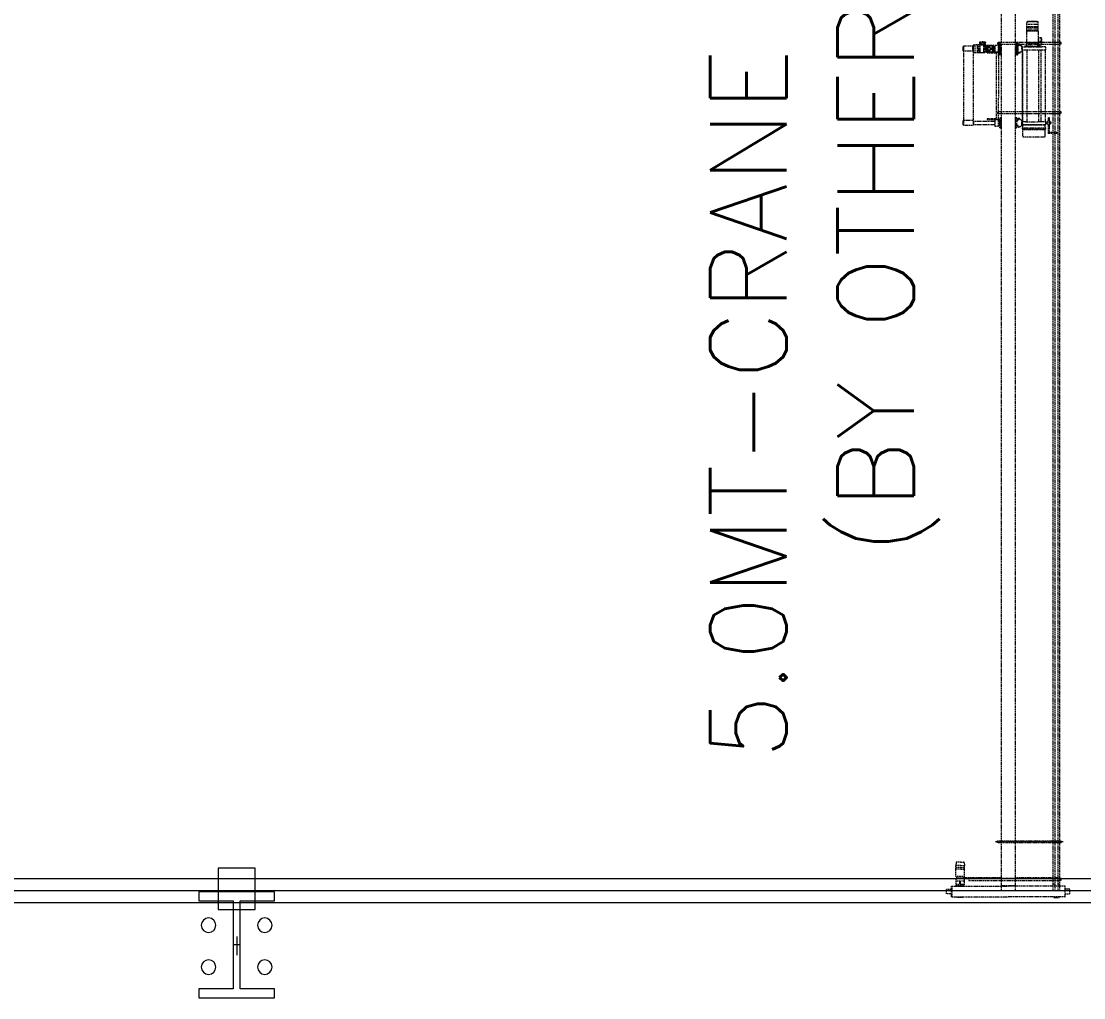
# Model space of a CAD drawing. Header units: millimetres. Extents: x 68421 to 1479662, y -51504 to 144751.
# Drawn here: x 723215 to 734344, y 61224 to 71450 of the extents above; entities that cross this region are included whole.
import ezdxf

# ---------------------------------------------------------------- set-up
doc = ezdxf.new("R2010")
doc.units = ezdxf.units.MM
doc.header["$LTSCALE"] = 0.35
doc.header["$MEASUREMENT"] = 0
doc.linetypes.add('CONTIN', pattern=[0, 0, 0])
doc.linetypes.add('HIDDEN', pattern=[9.525, 6.35, -3.175])
doc.layers.get('0').update_dxf_attribs({"linetype": 'CONTIN'})
doc.styles.add('S', font='simplex.shx')

# ---------------------------------------------------------------- blocks, each defined once
blk = doc.blocks.new('COL-1')
at = {"lineweight": 0}
for p, q in [((-525, -375), (-525, 375)), ((-525, 375), (-436, 375)), ((-436, 375), (-436, 36)), ((436, 36), (436, 375)), ((436, 375), (525, 375)), ((525, 375), (525, -375)), ((-436, 36), (436, 36)), ((436, -36), (-436, -36)), ((-436, -36), (-436, -375)), ((436, -375), (436, -36)), ((-436, -375), (-525, -375)), ((525, -375), (436, -375))]:
    blk.add_line(p, q, dxfattribs=at)
at = {"color": 0, "lineweight": 0, "ltscale": 0.1}
for p, q in [((-82, 0), (102, 0)), ((0, -36), (0, 36))]:
    blk.add_line(p, q, dxfattribs=at)
at = {"color": 1, "lineweight": 0}
for centre in [(-194, 279), (221, 279), (-194, -279), (221, -279)]:
    blk.add_circle(centre, 72.1, dxfattribs=at)

msp = doc.modelspace()

# ---------------------------------------------------------------- linework, layer by layer
at = {"color": 3, "linetype": 'HIDDEN', "lineweight": 0, "ltscale": 5}
for p, q in [((733477.61379, 80634.88311), (733477.61379, 62351.36717)), ((733628.73524, 62351.36717), (733628.73524, 80634.88311)), ((734024.16972, 62351.36717), (734024.16972, 80637.71456)), ((734039.28187, 80637.71456), (734039.28187, 62351.36717)), ((734074.54354, 62351.36717), (734074.54354, 80637.71456)), ((734089.65569, 80637.71456), (734089.65569, 62351.36717)), ((733755.60979, 71443.78178), (733749.22793, 71443.78178)), ((733856.49243, 71443.78178), (733755.60979, 71443.78178)), ((733756.20984, 71446.11454), (733756.11257, 71444.25917)), ((733762.76489, 71447.30795), (733757.46743, 71447.30795)), ((733762.76489, 71447.30795), (733762.96795, 71450.2119)), ((733849.33738, 71447.30795), (733762.76489, 71447.30795)), ((733849.33738, 71447.30795), (733849.13428, 71450.2119)), ((733854.6348, 71447.30795), (733849.33738, 71447.30795)), ((733855.89238, 71446.11449), (733855.98965, 71444.25912)), ((733862.87429, 71443.78178), (733856.49243, 71443.78178)), ((733744.53964, 71416.83179), (733744.09131, 71391.14114)), ((733744.09131, 71391.14114), (733744.59505, 71391.14114)), ((733744.09131, 71388.87432), (733744.42479, 71350.63354)), ((733806.05111, 71388.87432), (733744.09131, 71388.87432)), ((733744.09131, 71347.51741), (733744.09131, 71226.01581)), ((733867.82201, 71367.21358), (733744.28022, 71367.21358)), ((733867.56258, 71416.83179), (733744.53964, 71416.83179)), ((733744.59505, 71391.14114), (733744.59505, 71388.87432)), ((733867.50717, 71391.14114), (733744.59505, 71391.14114)), ((733744.59505, 71388.87432), (733745.60253, 71388.87432)), ((733751.39552, 71348.32339), (733744.8973, 71348.32339)), ((733745.23077, 71349.83461), (733751.39552, 71349.83461)), ((733745.60253, 71388.87432), (733806.05111, 71388.87432)), ((733751.39552, 71349.83461), (733753.41047, 71349.83461)), ((733751.39552, 71349.079), (733751.39552, 71348.32339)), ((733753.41047, 71349.079), (733751.39552, 71349.079)), ((733763.5608, 71348.32339), (733751.39552, 71348.32339)), ((733753.41047, 71349.83461), (733753.41047, 71349.079)), ((733753.41047, 71349.83461), (733858.69175, 71349.83461)), ((733771.77173, 71348.32339), (733763.5608, 71348.32339)), ((733860.70671, 71348.32339), (733771.77173, 71348.32339)), ((733806.05111, 71388.87432), (733866.49969, 71388.87432)), ((733868.01091, 71388.87432), (733806.05111, 71388.87432)), ((733858.69175, 71349.079), (733858.69175, 71349.83461)), ((733858.69175, 71349.83461), (733860.70671, 71349.83461)), ((733860.70671, 71349.079), (733858.69175, 71349.079)), ((733860.70671, 71349.83461), (733866.87095, 71349.83461)), ((733860.70671, 71348.32339), (733860.70671, 71349.079)), ((733867.20493, 71348.32339), (733860.70671, 71348.32339)), ((733866.49969, 71388.87432), (733867.50717, 71388.87432)), ((733867.50717, 71391.14114), (733868.01091, 71391.14114)), ((733867.50717, 71388.87432), (733867.50717, 71391.14114)), ((733868.01091, 71391.14114), (733867.56258, 71416.83179)), ((733867.67693, 71350.63354), (733868.01091, 71388.87432)), ((733868.01091, 71347.51741), (733868.01091, 71269.28692)), ((733253.32939, 71229.01905), (733253.32939, 71224.4038)), ((733253.32939, 71224.4038), (733253.64675, 71206.21648)), ((733253.32939, 71224.4038), (733255.21841, 71224.4038)), ((733255.21841, 71224.4038), (733283.55369, 71224.4038)), ((733294.13219, 71221.88511), (733272.97518, 71221.88511)), ((733313.77798, 71224.4038), (733283.55369, 71224.4038)), ((733313.46052, 71206.21648), (733313.77798, 71224.4038)), ((733313.77798, 71229.01905), (733313.77798, 71224.4038)), ((734107.28652, 71229.44118), (733439.83342, 71229.44118)), ((733439.83342, 71229.44118), (733439.83342, 71209.29165)), ((733453.30842, 71226.41875), (733453.30842, 71217.60333)), ((733457.08646, 71227.42623), (733454.3159, 71227.42623)), ((733457.08646, 71227.42623), (733457.08646, 71226.92249)), ((733457.08646, 71226.92249), (733457.08646, 71166.22204)), ((733463.63505, 71226.92249), (733457.08646, 71226.92249)), ((733466.40561, 71227.42623), (733463.63505, 71227.42623)), ((733463.63505, 71227.42623), (733463.63505, 71226.92249)), ((733463.63505, 71226.92249), (733463.63505, 71166.22204)), ((733467.41309, 71217.60333), (733467.41309, 71226.41875)), ((733640.44716, 71226.41875), (733640.44716, 71217.60333)), ((733644.22519, 71227.42623), (733641.45463, 71227.42623)), ((733644.22519, 71227.42623), (733644.22519, 71226.92249)), ((733644.22519, 71226.92249), (733644.22519, 71166.22204)), ((733650.7753, 71226.92249), (733644.22519, 71226.92249)), ((733653.54586, 71227.42623), (733650.7753, 71227.42623)), ((733650.7753, 71227.42623), (733650.7753, 71226.92249)), ((733650.7753, 71226.92249), (733650.7753, 71166.22204)), ((733654.55334, 71217.60333), (733654.55334, 71226.41875)), ((733745.18342, 71222.23123), (733744.09131, 71190.95563)), ((733744.8973, 71225.20983), (733751.39552, 71225.20983)), ((733751.39552, 71223.44675), (733746.44226, 71223.44675)), ((733751.39552, 71225.20983), (733860.70671, 71225.20983)), ((733751.39552, 71225.20983), (733751.39552, 71224.45422)), ((733751.43078, 71224.45422), (733751.39552, 71223.44675)), ((733751.39552, 71224.45422), (733753.41047, 71224.45422)), ((733860.70671, 71223.44675), (733751.39552, 71223.44675)), ((733860.67144, 71224.45422), (733751.43078, 71224.45422)), ((733858.69175, 71224.45422), (733860.70671, 71224.45422)), ((733860.70671, 71223.44675), (733860.67144, 71224.45422)), ((733860.70671, 71225.20983), (733860.70671, 71224.45422)), ((733860.70671, 71225.20983), (733867.20493, 71225.20983)), ((733860.70671, 71223.44675), (733860.95857, 71223.44675)), ((733860.95857, 71223.44675), (733860.95857, 71219.28214)), ((733869.01839, 71221.93553), (733861.46231, 71221.80355)), ((733861.46231, 71221.80355), (733861.46231, 71219.29091)), ((733866.34857, 71239.3145), (733906.94987, 71239.3145)), ((733868.01091, 71269.28692), (733868.01091, 71254.17478)), ((733868.01091, 71254.17478), (733868.01091, 71226.01581)), ((733869.01839, 71273.68506), (733869.01839, 71221.93553)), ((733869.01839, 71221.93553), (733869.01839, 71204.94394)), ((733894.2053, 71277.09486), (733871.98792, 71276.70698)), ((733899.45274, 71277.00318), (733894.2053, 71277.09486)), ((733894.2053, 71277.09486), (733894.2053, 71201.53413)), ((734107.28652, 71209.29165), (734107.28652, 71229.44118)), ((733077.89753, 71181.33418), (733077.39379, 71180.83044)), ((733077.39379, 71180.83044), (733077.39379, 71144.05756)), ((733077.39379, 71144.05756), (733077.89753, 71143.55382)), ((733077.89753, 71181.33418), (733077.89753, 71143.55382)), ((733080.91996, 71181.33418), (733077.89753, 71181.33418)), ((733077.89753, 71143.55382), (733080.91996, 71143.55382)), ((733080.91996, 71183.09727), (733082.25487, 71183.09727)), ((733080.91996, 71181.33418), (733080.91996, 71183.09727)), ((733080.91996, 71143.55382), (733080.91996, 71181.33418)), ((733080.91996, 71143.55382), (733080.91996, 71181.33418)), ((733080.91996, 71141.79073), (733080.91996, 71143.55382)), ((733082.25487, 71141.79073), (733080.91996, 71141.79073)), ((733082.25487, 71183.09727), (733082.25487, 71181.33418)), ((733082.25487, 71143.55382), (733082.25487, 71181.33418)), ((733082.25487, 71181.33418), (733084.698, 71181.33418)), ((733082.25487, 71181.33418), (733082.25487, 71162.444)), ((733082.25487, 71162.444), (733082.25487, 71143.55382)), ((733082.25487, 71143.55382), (733084.698, 71143.55382)), ((733082.25487, 71143.55382), (733082.25487, 71141.79073)), ((733084.698, 71187.63091), (733084.698, 70405.57737)), ((733109.88491, 71187.63091), (733084.698, 71187.63091)), ((733084.698, 71187.63091), (733084.698, 71181.33418)), ((733084.698, 71181.33418), (733084.698, 71143.55382)), ((733084.698, 71139.77578), (733181.45756, 71139.77578)), ((733160.25873, 71187.63091), (733109.88491, 71187.63091)), ((733181.90167, 71187.63091), (733160.25873, 71187.63091)), ((733180.79109, 71168.74919), (733180.79109, 71162.444)), ((733180.79109, 71162.444), (733180.79109, 71156.13881)), ((733182.19295, 71189.28287), (733181.29483, 71184.18932)), ((733181.29483, 71169.49634), (733181.29483, 71184.18932)), ((733181.29483, 71155.39167), (733181.29483, 71169.49634)), ((733181.29483, 71155.39167), (733181.29483, 71140.69868)), ((733182.19295, 71135.60513), (733181.29483, 71140.69868)), ((733185.32474, 71190.11439), (733182.93047, 71189.94695)), ((733182.93047, 71134.94105), (733185.32474, 71134.77361)), ((733185.32474, 71193.37987), (733185.32474, 71190.11439)), ((733185.32474, 71190.11439), (733185.32474, 71162.444)), ((733185.32474, 71162.444), (733185.32474, 71134.77361)), ((733185.32474, 71134.77361), (733185.32474, 71131.51448)), ((733185.44564, 71127.31139), (733185.44564, 70405.57737)), ((733186.83595, 71194.98549), (733186.83595, 71197.57662)), ((733186.83595, 71194.98549), (733186.83595, 71129.90906)), ((733186.83595, 71129.90881), (733186.83595, 71127.31139)), ((733226.88314, 71202.23932), (733203.20744, 71201.82605)), ((733203.20744, 71201.82605), (733203.20744, 71123.06195)), ((733203.20744, 71123.06195), (733226.88314, 71122.64868)), ((733226.88314, 71201.8867), (733226.88314, 71202.23932)), ((733228.64622, 71201.8867), (733226.88314, 71201.8867)), ((733226.88314, 71201.8867), (733226.88314, 71123.0013)), ((733226.88314, 71123.0013), (733228.64622, 71123.0013)), ((733226.88314, 71122.64868), (733226.88314, 71123.0013)), ((733244.51398, 71202.23932), (733228.64622, 71202.10084)), ((733228.64622, 71201.8867), (733228.64622, 71202.10084)), ((733228.64622, 71201.23184), (733228.64622, 71201.8867)), ((733228.64622, 71201.23184), (733228.64622, 71123.65616)), ((733228.64622, 71123.0013), (733228.64622, 71123.65616)), ((733228.64622, 71122.78716), (733228.64622, 71123.0013)), ((733228.64622, 71122.78716), (733244.51398, 71122.64868)), ((733244.51398, 71162.444), (733244.51398, 71202.23932)), ((733256.35182, 71202.03268), (733244.51398, 71202.23932)), ((733244.51398, 71122.64868), (733244.51398, 71162.444)), ((733244.51398, 71122.64868), (733256.35182, 71122.85532)), ((733256.35182, 71196.19446), (733256.35182, 71202.03268)), ((733256.35182, 71128.69354), (733256.35182, 71196.19446)), ((733256.85556, 71196.19446), (733256.35182, 71196.19446)), ((733256.35182, 71122.85532), (733256.35182, 71128.69354)), ((733256.35182, 71128.69354), (733256.85556, 71128.69354)), ((733256.66867, 71203.24679), (733298.16209, 71203.24679)), ((733257.3593, 71196.19446), (733256.85556, 71196.19446)), ((733256.85556, 71128.69354), (733257.3593, 71128.69354)), ((733296.65088, 71202.23932), (733257.3593, 71202.23932)), ((733257.3593, 71202.23932), (733257.3593, 71196.19446)), ((733257.3593, 71128.69354), (733257.3593, 71196.19446)), ((733257.3593, 71128.69354), (733257.3593, 71122.64868)), ((733257.3593, 71122.64868), (733296.65088, 71122.64868)), ((733272.97518, 71206.77296), (733294.13219, 71206.77296)), ((733296.65088, 71196.19446), (733296.65088, 71202.23932)), ((733297.15462, 71196.19446), (733296.65088, 71196.19446)), ((733296.65088, 71128.69354), (733296.65088, 71196.19446)), ((733296.65088, 71122.64868), (733296.65088, 71128.69354)), ((733296.65088, 71128.69354), (733297.15462, 71128.69354)), ((733297.65836, 71196.19446), (733297.15462, 71196.19446)), ((733297.15462, 71128.69354), (733297.65836, 71128.69354)), ((733297.65836, 71196.19446), (733297.65836, 71197.70567)), ((733297.65836, 71197.70567), (733298.25881, 71197.70567)), ((733297.65836, 71192.16455), (733297.65836, 71196.19446)), ((733311.76302, 71192.16455), (733297.65836, 71192.16455)), ((733297.65836, 71128.69354), (733297.65836, 71192.16455)), ((733297.65836, 71122.64868), (733297.65836, 71128.69354)), ((733297.65836, 71122.64868), (733309.74807, 71122.8597)), ((733298.16209, 71203.24679), (733310.43855, 71203.24679)), ((733298.16209, 71203.24679), (733298.25881, 71197.70567)), ((733298.25881, 71197.70567), (733311.76302, 71197.70567)), ((733309.74807, 71129.62143), (733309.74807, 71192.16455)), ((733309.74807, 71129.62143), (733309.74807, 71122.8597)), ((733312.26676, 71203.24679), (733310.43855, 71203.24679)), ((733311.76302, 71197.70567), (733311.76302, 71195.00972)), ((733311.76302, 71197.70567), (733312.17004, 71197.70567)), ((733311.76302, 71195.00972), (733311.76302, 71192.16455)), ((733312.27558, 71203.75219), (733312.17004, 71197.70567)), ((733324.60835, 71193.4239), (733321.1313, 71193.4239)), ((733321.1313, 71193.4239), (733321.1313, 71131.4641)), ((733321.1313, 71131.4641), (733324.60835, 71131.4641)), ((733324.60835, 71193.38874), (733324.60835, 71193.4239)), ((733324.86062, 71193.39755), (733324.60835, 71193.38874)), ((733324.60835, 71193.38874), (733324.60835, 71131.49926)), ((733324.60835, 71131.49926), (733324.86062, 71131.49045)), ((733324.60835, 71131.4641), (733324.60835, 71131.49926)), ((733326.43722, 71196.65664), (733325.80191, 71194.15628)), ((733325.80191, 71130.73172), (733326.43722, 71128.23136)), ((733326.6233, 71197.03333), (733326.6233, 71127.85467)), ((733335.16927, 71197.68749), (733327.37851, 71197.41542)), ((733327.37851, 71127.47258), (733335.16927, 71127.20051)), ((733384.04945, 71127.18233), (733332.66312, 71127.18233)), ((733332.66312, 71127.18233), (733332.66312, 71119.12252)), ((733332.66312, 71119.12252), (733384.04945, 71119.12252)), ((733335.69059, 71196.6982), (733335.69059, 71197.18405)), ((733335.69059, 71196.6982), (733335.69059, 71128.1898)), ((733335.69059, 71127.70395), (733335.69059, 71128.1898)), ((733336.69806, 71196.19446), (733336.19433, 71196.19446)), ((733336.19433, 71128.69354), (733336.69806, 71128.69354)), ((733336.69806, 71196.89969), (733336.69806, 71196.19446)), ((733336.69806, 71128.69354), (733336.69806, 71196.19446)), ((733336.69806, 71128.69354), (733336.69806, 71127.98831)), ((733340.92947, 71197.70567), (733337.50405, 71197.70567)), ((733337.50405, 71127.18233), (733340.92947, 71127.18233)), ((733341.73545, 71193.17203), (733341.73545, 71196.89969)), ((733341.73545, 71190.1496), (733341.73545, 71193.17203)), ((733342.23919, 71193.17203), (733341.73545, 71193.17203)), ((733341.73545, 71176.04493), (733341.73545, 71190.1496)), ((733356.34385, 71190.1496), (733341.73545, 71190.1496)), ((733341.73545, 71148.84307), (733341.73545, 71176.04493)), ((733360.17226, 71176.04493), (733341.73545, 71176.04493)), ((733341.73545, 71134.7384), (733341.73545, 71148.84307)), ((733341.73545, 71148.84307), (733360.17226, 71148.84307)), ((733341.73545, 71134.7384), (733356.34385, 71134.7384)), ((733341.73545, 71131.71597), (733341.73545, 71134.7384)), ((733341.73545, 71127.98831), (733341.73545, 71131.71597)), ((733342.23919, 71131.71597), (733341.73545, 71131.71597)), ((733342.37993, 71197.20194), (733342.23919, 71193.17203)), ((733356.34385, 71193.17203), (733342.23919, 71193.17203)), ((733356.34385, 71131.71597), (733342.23919, 71131.71597)), ((733342.37993, 71127.68607), (733342.23919, 71131.71597)), ((733356.20311, 71197.20194), (733342.37993, 71197.20194)), ((733356.20311, 71127.68607), (733342.37993, 71127.68607)), ((733356.34385, 71193.17203), (733356.20311, 71197.20194)), ((733356.34385, 71131.71597), (733356.20311, 71127.68607)), ((733356.34385, 71191.66082), (733356.34385, 71193.17203)), ((733360.17226, 71191.66082), (733356.34385, 71191.66082)), ((733356.34385, 71190.1496), (733356.34385, 71191.66082)), ((733356.34385, 71134.7384), (733356.34385, 71133.22719)), ((733356.34385, 71133.22719), (733360.17226, 71133.22719)), ((733356.34385, 71133.22719), (733356.34385, 71131.71597)), ((733360.17226, 71195.18698), (733360.17226, 71191.66082)), ((733373.47095, 71195.18698), (733360.17226, 71195.18698)), ((733362.38871, 71191.66082), (733360.17226, 71191.66082)), ((733362.38871, 71176.04493), (733360.17226, 71176.04493)), ((733360.17226, 71148.84307), (733362.38871, 71148.84307)), ((733360.17226, 71133.22719), (733360.17226, 71129.70102)), ((733360.17226, 71133.22719), (733362.38871, 71133.22719)), ((733360.17226, 71129.70102), (733373.47095, 71129.70102)), ((733362.38871, 71176.04493), (733362.38871, 71191.66082)), ((733362.38871, 71166.47391), (733362.38871, 71176.04493)), ((733385.56067, 71166.47391), (733362.38871, 71166.47391)), ((733362.38871, 71148.84307), (733362.38871, 71158.4141)), ((733362.38871, 71158.4141), (733385.56067, 71158.4141)), ((733362.38871, 71133.22719), (733362.38871, 71148.84307)), ((733386.06441, 71195.18698), (733373.47095, 71195.18698)), ((733373.47095, 71129.70102), (733386.06441, 71129.70102)), ((733413.26627, 71127.18233), (733384.04945, 71127.18233)), ((733384.04945, 71119.12252), (733424.84721, 71119.12252)), ((733385.56067, 71158.4141), (733385.56067, 71166.47391)), ((733386.06441, 71162.444), (733386.06441, 71195.18698)), ((733386.06441, 71195.18698), (733386.56815, 71195.18698)), ((733386.56815, 71129.70102), (733386.06441, 71129.70102)), ((733386.56815, 71195.18698), (733386.56815, 71194.93511)), ((733386.56815, 71194.93511), (733388.5831, 71194.93511)), ((733386.56815, 71194.93511), (733386.56815, 71162.444)), ((733386.56815, 71162.444), (733386.56815, 71129.95289)), ((733388.5831, 71129.95289), (733386.56815, 71129.95289)), ((733386.56815, 71129.95289), (733386.56815, 71129.70102)), ((733388.5831, 71129.70102), (733388.5831, 71195.18698)), ((733401.68029, 71195.18698), (733388.5831, 71195.18698)), ((733388.5831, 71129.70102), (733401.68029, 71129.70102)), ((733401.68029, 71129.70102), (733401.68029, 71195.18698)), ((733401.68029, 71187.63091), (733403.44338, 71187.63091)), ((733403.44338, 71137.25709), (733401.68029, 71137.25709)), ((733403.44338, 71187.63091), (733403.44338, 71180.07484)), ((733403.44338, 71180.07484), (733404.70272, 71180.07484)), ((733403.44338, 71144.81316), (733403.44338, 71180.07484)), ((733404.70272, 71144.81316), (733403.44338, 71144.81316)), ((733403.44338, 71144.81316), (733403.44338, 71137.25709)), ((733404.70272, 71180.07484), (733405.20646, 71179.93989)), ((733405.20646, 71144.94812), (733404.70272, 71144.81316)), ((733405.20646, 71179.93989), (733405.20646, 71172.61951)), ((733405.20646, 71144.94812), (733405.20646, 71179.93989)), ((733405.20646, 71172.61951), (733405.43314, 71172.61951)), ((733405.43314, 71152.26849), (733405.20646, 71152.26849)), ((733405.20646, 71152.26849), (733405.20646, 71144.94812)), ((733405.43314, 71172.61951), (733406.41543, 71171.63722)), ((733406.41543, 71153.25078), (733405.43314, 71152.26849)), ((733406.41543, 71171.63722), (733407.22141, 71171.63722)), ((733407.22141, 71153.25078), (733406.41543, 71153.25078)), ((733407.22141, 71171.63722), (733407.22141, 71172.2669)), ((733407.22141, 71172.2669), (733407.72515, 71172.2669)), ((733407.22141, 71152.62111), (733407.22141, 71153.25078)), ((733407.72515, 71152.62111), (733407.22141, 71152.62111)), ((733407.72515, 71172.2669), (733408.22889, 71171.76316)), ((733408.22889, 71153.12484), (733407.72515, 71152.62111)), ((733408.22889, 71183.38435), (733408.22889, 71181.33418)), ((733408.22889, 71181.33418), (733408.22889, 71143.55382)), ((733408.22889, 71171.76316), (733408.22889, 71153.12484)), ((733408.22889, 71143.55382), (733408.22889, 71141.5031)), ((733451.04663, 71197.70567), (733413.26627, 71197.70567)), ((733413.26627, 71197.70567), (733413.26627, 71189.28821)), ((733413.26627, 71189.28821), (733413.26627, 71186.37156)), ((733413.26627, 71186.37156), (733413.26627, 71162.444)), ((733413.26627, 71162.444), (733413.26627, 71138.51644)), ((733413.26627, 71138.51644), (733413.26627, 71135.59778)), ((733413.26627, 71135.59778), (733413.26627, 71127.18233)), ((733413.26627, 71127.18233), (733448.52291, 71127.18233)), ((733448.52291, 71127.18233), (733413.26627, 71127.18233)), ((733448.52291, 71123.15242), (733424.84721, 71123.15242)), ((733424.84721, 71123.15242), (733424.84721, 71119.12252)), ((733424.84721, 71119.12252), (733424.84721, 71079.83094)), ((733439.83342, 71209.29165), (734107.28652, 71209.29165)), ((733448.52291, 71127.18233), (733451.04663, 71127.18233)), ((733448.52291, 71127.18233), (733448.52291, 71123.15242)), ((733451.0416, 71123.15242), (733448.52291, 71123.15242)), ((733451.0416, 71079.83094), (733451.0416, 71123.15242)), ((733451.04663, 71193.92764), (733451.04663, 71197.70567)), ((733451.04663, 71190.1496), (733451.04663, 71193.92764)), ((733452.04907, 71193.89243), (733451.04663, 71193.92764)), ((733451.04663, 71134.7384), (733451.04663, 71190.1496)), ((733451.04663, 71130.96036), (733451.04663, 71134.7384)), ((733451.04663, 71130.96036), (733452.04907, 71130.99563)), ((733451.04663, 71127.18233), (733451.04663, 71130.96036)), ((733452.04907, 71217.60333), (733452.04907, 71193.89243)), ((733452.04907, 71217.60333), (733453.30842, 71217.60333)), ((733452.04907, 71193.89243), (733452.04907, 71190.81957)), ((733452.04907, 71190.81957), (733452.04907, 71162.444)), ((733452.04907, 71162.444), (733452.04907, 71134.06792)), ((733452.04907, 71134.06792), (733452.04907, 71130.99563)), ((733452.04907, 71130.99563), (733452.04907, 71107.28467)), ((733453.30842, 71217.60333), (733453.30842, 71107.28467)), ((733456.83459, 71166.22204), (733456.83459, 71158.66596)), ((733457.84206, 71166.22204), (733456.83459, 71166.22204)), ((733456.83459, 71158.66596), (733463.88692, 71158.66596)), ((733457.08646, 71097.96551), (733457.08646, 71158.66596)), ((733458.4264, 71168.23699), (733457.84206, 71168.23699)), ((733457.84206, 71168.23699), (733457.84206, 71166.22204)), ((733462.29511, 71170.00007), (733458.4264, 71170.00007)), ((733458.4264, 71170.00007), (733458.4264, 71168.23699)), ((733462.29511, 71168.23699), (733458.4264, 71168.23699)), ((733462.29511, 71168.23699), (733462.29511, 71170.00007)), ((733462.87944, 71168.23699), (733462.29511, 71168.23699)), ((733462.87944, 71166.22204), (733462.87944, 71168.23699)), ((733463.88692, 71166.22204), (733462.87944, 71166.22204)), ((733463.63505, 71097.96551), (733463.63505, 71158.66596)), ((733463.88692, 71158.66596), (733463.88692, 71166.22204)), ((733467.41309, 71162.444), (733467.41309, 71217.60333)), ((733473.48817, 71217.60333), (733467.41309, 71217.60333)), ((733467.41309, 71107.28467), (733467.41309, 71162.444)), ((733473.48817, 71217.60333), (733475.53839, 71202.99996)), ((733473.48817, 71107.28467), (733475.53839, 71121.88754)), ((733475.53839, 71121.88754), (733475.53839, 71202.99996)), ((733477.61379, 71202.2045), (733476.60631, 71202.13353)), ((733477.61379, 71122.68207), (733476.60631, 71122.75245)), ((733628.73524, 71202.31109), (733631.25393, 71202.13353)), ((733628.73524, 71122.57636), (733631.25393, 71122.75245)), ((733634.37706, 71217.60333), (733632.32186, 71202.99996)), ((733632.32186, 71202.99996), (733632.32186, 71121.88804)), ((733634.37706, 71107.28467), (733632.32186, 71121.88754)), ((733640.44716, 71217.60333), (733634.37706, 71217.60333)), ((733640.44716, 71217.60333), (733640.44716, 71107.28467)), ((733644.9808, 71166.22204), (733643.97332, 71166.22204)), ((733643.97332, 71166.22204), (733643.97332, 71158.66596)), ((733643.97332, 71158.66596), (733651.02717, 71158.66596)), ((733644.22519, 71097.96551), (733644.22519, 71158.66596)), ((733644.9808, 71168.23699), (733644.9808, 71166.22204)), ((733645.56514, 71168.23699), (733644.9808, 71168.23699)), ((733649.43385, 71170.00007), (733645.56514, 71170.00007)), ((733645.56514, 71170.00007), (733645.56514, 71168.23699)), ((733649.43385, 71168.23699), (733645.56514, 71168.23699)), ((733649.43385, 71168.23699), (733649.43385, 71170.00007)), ((733650.01969, 71168.23699), (733649.43385, 71168.23699)), ((733650.01969, 71166.22204), (733650.01969, 71168.23699)), ((733651.02717, 71166.22204), (733650.01969, 71166.22204)), ((733650.7753, 71097.96551), (733650.7753, 71158.66596)), ((733651.02717, 71158.66596), (733651.02717, 71166.22204)), ((733654.55334, 71162.444), (733654.55334, 71217.60333)), ((733655.81268, 71217.60333), (733654.55334, 71217.60333)), ((733654.55334, 71107.28467), (733654.55334, 71162.444)), ((733655.81268, 71195.78638), (733655.81268, 71217.60333)), ((733657.08613, 71195.83177), (733655.81268, 71195.78638)), ((733655.81268, 71162.444), (733655.81268, 71195.78638)), ((733655.81268, 71129.10107), (733655.81268, 71162.444)), ((733655.81268, 71107.28467), (733655.81268, 71129.10107)), ((733657.08613, 71129.05674), (733655.81268, 71129.10107)), ((733657.08613, 71205.50354), (733657.08613, 71195.83177)), ((733657.08613, 71200.22436), (733675.21013, 71200.22436)), ((733657.08613, 71195.83177), (733657.08613, 71192.45163)), ((733657.08613, 71129.05674), (733657.08613, 71132.43481)), ((733657.08613, 71119.38245), (733657.08613, 71129.05674)), ((733657.08613, 71124.66364), (733675.21013, 71124.66364)), ((733673.14228, 71208.98437), (733660.00328, 71208.52597)), ((733673.14228, 71115.90262), (733660.00328, 71116.36153)), ((733675.21013, 71196.43122), (733675.21013, 71207.78044)), ((733675.21013, 71196.43122), (733691.93877, 71195.84693)), ((733675.21013, 71128.4593), (733691.93877, 71129.04364)), ((733675.21013, 71128.4593), (733675.21013, 71117.10756)), ((733694.85592, 71162.444), (733694.85592, 71192.8245)), ((733694.85592, 71162.444), (733694.85592, 71132.06405)), ((733697.74738, 71175.54119), (733697.74738, 71150.85802)), ((733697.74738, 71150.85802), (733701.27354, 71150.85802)), ((733701.27354, 71150.85802), (733701.77728, 71150.85802)), ((733701.77728, 71150.85802), (733701.77728, 70398.27317)), ((733701.77728, 70398.27317), (733701.77728, 71150.85802)), ((733701.77728, 71150.85802), (733752.1511, 71150.85802)), ((733703.2885, 71181.08231), (733727.13294, 71181.08231)), ((733725.38099, 71190.95563), (733735.52774, 71190.95563)), ((733727.00953, 71187.22283), (733726.96419, 71185.91825)), ((733726.96419, 71185.91825), (733727.00953, 71184.61352)), ((733727.14, 71190.95563), (733727.00953, 71187.22283)), ((733727.00953, 71184.61352), (733727.13294, 71181.08231)), ((733727.13294, 71181.08231), (733884.96923, 71181.08231)), ((733806.05109, 71190.95563), (733727.14, 71190.95563)), ((733735.52774, 71190.95563), (733876.57443, 71190.95563)), ((733752.1511, 70398.27317), (733752.1511, 71150.85802)), ((733752.1511, 71150.85802), (733875.31509, 71150.85802)), ((733806.05109, 71190.95563), (733884.96218, 71190.95563)), ((733870.47923, 71213.12011), (733859.49773, 71213.12011)), ((733860.95857, 71219.28214), (733861.46231, 71219.29091)), ((733860.95857, 71219.28214), (733860.95857, 71206.95809)), ((733860.95857, 71206.95809), (733861.46231, 71206.94932)), ((733860.95857, 71206.95809), (733860.95857, 71190.95563)), ((733861.46231, 71219.29091), (733861.46231, 71206.94932)), ((733861.46231, 71206.94932), (733861.46231, 71204.43667)), ((733869.08689, 71204.30369), (733861.46231, 71204.43667)), ((733871.98792, 71201.92201), (733894.2053, 71201.53413)), ((733873.80387, 70398.27317), (733873.80387, 71150.85802)), ((733875.31509, 71150.85802), (733895.71648, 71150.85802)), ((733876.57443, 71190.95563), (733886.72118, 71190.95563)), ((733884.96218, 71190.95563), (733885.09265, 71187.22283)), ((733885.09265, 71184.61352), (733884.96923, 71181.08231)), ((733884.96923, 71181.08231), (733906.42092, 71181.08231)), ((733885.09265, 71187.22283), (733885.13798, 71185.91825)), ((733885.13798, 71185.91825), (733885.09265, 71184.61352)), ((733894.2053, 71201.53413), (733899.45274, 71201.62582)), ((733895.71648, 71150.85802), (733895.71648, 70398.27317)), ((733895.71648, 71150.85802), (733944.07535, 71150.85802)), ((733932.36344, 71181.08231), (733906.42092, 71181.08231)), ((733941.55666, 71181.08231), (733932.36344, 71181.08231)), ((733944.07535, 70398.27317), (733944.07535, 71150.85802)), ((733944.07535, 71150.85802), (733947.09778, 71150.85802)), ((733947.09778, 71150.85802), (733947.09778, 71175.54119)), ((733424.84721, 71079.83094), (733424.84721, 70645.60862)), ((733451.0416, 71079.83094), (733451.0416, 70645.60862)), ((733452.04907, 71107.28467), (733453.30842, 71107.28467)), ((733453.30842, 71107.28467), (733453.30842, 71098.46925)), ((733454.3159, 71097.46177), (733457.08646, 71097.46177)), ((733463.63505, 71097.96551), (733457.08646, 71097.96551)), ((733457.08646, 71097.96551), (733457.08646, 71097.46177)), ((733463.63505, 71097.96551), (733463.63505, 71097.46177)), ((733463.63505, 71097.46177), (733466.40561, 71097.46177)), ((733467.41309, 71098.46925), (733467.41309, 71107.28467)), ((733473.48817, 71107.28467), (733467.41309, 71107.28467)), ((733634.37706, 71107.28467), (733640.44716, 71107.28467)), ((733640.44716, 71107.28467), (733640.44716, 71098.46925)), ((733641.45463, 71097.46177), (733644.22519, 71097.46177)), ((733650.7753, 71097.96551), (733644.22519, 71097.96551)), ((733644.22519, 71097.96551), (733644.22519, 71097.46177)), ((733650.7753, 71097.96551), (733650.7753, 71097.46177)), ((733650.7753, 71097.46177), (733653.54586, 71097.46177)), ((733654.55334, 71098.46925), (733654.55334, 71107.28467)), ((733655.81268, 71107.28467), (733654.55334, 71107.28467)), ((733424.84721, 70645.60862), (733424.84721, 70430.00867)), ((733451.0416, 70425.97877), (733451.0416, 70645.60862)), ((734107.28652, 70503.05071), (733439.83342, 70503.05071)), ((733439.83342, 70503.05071), (733439.83342, 70482.90118)), ((733439.83342, 70482.90118), (734107.28652, 70482.90118)), ((734107.28652, 70482.90118), (734107.28652, 70503.05071)), ((733077.89753, 70405.57742), (733077.39379, 70405.07368)), ((733077.39379, 70405.07368), (733077.39379, 70368.30079)), ((733077.39379, 70368.30079), (733077.89753, 70367.79706)), ((733077.89753, 70405.57742), (733077.89753, 70367.79706)), ((733080.91996, 70405.57742), (733077.89753, 70405.57742)), ((733077.89753, 70367.79706), (733080.91996, 70367.79706)), ((733082.25487, 70407.34045), (733080.91996, 70407.34045)), ((733080.91996, 70407.34045), (733080.91996, 70405.57742)), ((733080.91996, 70367.79706), (733080.91996, 70405.57742)), ((733080.91996, 70405.57742), (733080.91996, 70367.79706)), ((733080.91996, 70367.79706), (733080.91996, 70366.03392)), ((733080.91996, 70366.03392), (733082.25487, 70366.03392)), ((733082.25487, 70405.57737), (733082.25487, 70407.34045)), ((733082.25487, 70367.79706), (733082.25487, 70405.57737)), ((733082.25487, 70405.57737), (733084.698, 70405.57737)), ((733082.25487, 70386.68719), (733082.25487, 70405.57737)), ((733082.25487, 70367.79706), (733082.25487, 70386.68719)), ((733082.25487, 70367.79706), (733084.698, 70367.79706)), ((733082.25487, 70366.03392), (733082.25487, 70367.79706)), ((733185.44564, 70409.35541), (733084.698, 70409.35541)), ((733084.698, 70405.57737), (733084.698, 70367.79706)), ((733084.698, 70367.79706), (733084.698, 70361.50028)), ((733084.698, 70361.50028), (733109.88491, 70361.50028)), ((733109.88491, 70361.50028), (733160.25873, 70361.50028)), ((733160.25873, 70361.50028), (733185.44564, 70361.50028)), ((733187.86358, 70405.57742), (733185.44564, 70405.57742)), ((733185.44564, 70405.57742), (733185.44564, 70367.797)), ((733185.44564, 70405.57737), (733185.44564, 70367.797)), ((733185.44564, 70367.797), (733185.44564, 70361.50028)), ((733187.86358, 70367.797), (733185.44564, 70367.797)), ((733189.19859, 70407.3405), (733187.86358, 70407.3405)), ((733187.86358, 70407.3405), (733187.86358, 70405.57742)), ((733187.86358, 70405.57742), (733187.86358, 70367.797)), ((733187.86358, 70367.797), (733187.86358, 70366.03392)), ((733187.86358, 70366.03392), (733189.19859, 70366.03392)), ((733189.19859, 70405.57742), (733189.19859, 70407.3405)), ((733189.19859, 70405.57742), (733413.26123, 70405.57742)), ((733189.19859, 70386.68724), (733189.19859, 70405.57742)), ((733189.19859, 70367.797), (733189.19859, 70386.68724)), ((733189.19859, 70367.79706), (733413.26123, 70367.79706)), ((733189.19859, 70366.03392), (733189.19859, 70367.797)), ((733332.66312, 70430.00867), (733332.66312, 70421.94886)), ((733384.04945, 70430.00867), (733332.66312, 70430.00867)), ((733332.66312, 70421.94886), (733384.04945, 70421.94886)), ((733424.84721, 70430.00867), (733384.04945, 70430.00867)), ((733384.04945, 70421.94886), (733413.26123, 70421.94886)), ((733413.26123, 70421.94886), (733413.26123, 70413.53346)), ((733413.26123, 70421.94886), (733448.52291, 70421.94886)), ((733413.26123, 70413.53346), (733413.26123, 70410.61475)), ((733413.26123, 70410.61475), (733413.26123, 70405.57737)), ((733413.26123, 70405.57737), (733413.26123, 70386.68719)), ((733413.26123, 70386.68719), (733413.26123, 70367.797)), ((733413.26123, 70367.797), (733413.26123, 70362.75962)), ((733413.26123, 70362.75962), (733413.26123, 70359.84096)), ((733413.26123, 70359.84096), (733413.26123, 70351.42551)), ((733413.26123, 70351.42551), (733451.0416, 70351.42551)), ((733424.84721, 70430.00867), (733424.84721, 70425.97877)), ((733424.84721, 70425.97877), (733448.52291, 70425.97877)), ((733448.52291, 70425.97877), (733451.0416, 70425.97877)), ((733448.52291, 70421.94886), (733448.52291, 70425.97877)), ((733448.52291, 70421.94886), (733451.0416, 70421.94886)), ((733451.0416, 70418.17082), (733451.0416, 70421.94886)), ((733451.0416, 70414.39279), (733451.0416, 70418.17082)), ((733466.15374, 70417.64311), (733451.0416, 70418.17082)), ((733451.0416, 70358.98159), (733451.0416, 70414.39279)), ((733451.0416, 70355.20355), (733451.0416, 70358.98159)), ((733466.15374, 70355.73147), (733451.0416, 70355.20355)), ((733451.0416, 70351.42551), (733451.0416, 70355.20355)), ((733453.95824, 70414.29093), (733459.92754, 70414.08254)), ((733453.95824, 70359.08334), (733459.92754, 70359.29189)), ((733463.13131, 70412.02602), (733461.9576, 70413.19913)), ((733461.9576, 70360.17545), (733463.13131, 70361.34815)), ((733466.15374, 70410.28102), (733463.13131, 70412.02602)), ((733463.13131, 70361.34815), (733463.13131, 70412.02602)), ((733463.13131, 70361.34815), (733466.15374, 70363.0931)), ((733466.15374, 70439.5797), (733466.15374, 70417.64311)), ((733466.15374, 70439.5797), (733472.49581, 70439.5797)), ((733466.15374, 70417.64311), (733466.15374, 70386.68719)), ((733466.15374, 70355.73147), (733466.15374, 70386.68719)), ((733466.15374, 70333.79468), (733466.15374, 70355.73147)), ((733466.15374, 70333.79468), (733472.49581, 70333.79468)), ((733473.99191, 70438.27824), (733475.53839, 70427.24345)), ((733473.99191, 70335.09634), (733475.53839, 70346.13072)), ((733476.60631, 70426.37863), (733477.61379, 70426.44906)), ((733476.60631, 70426.37863), (733476.60631, 70346.99564)), ((733476.60631, 70346.99564), (733477.61379, 70346.92526)), ((733631.25393, 70426.37863), (733628.73524, 70426.55483)), ((733631.25393, 70346.99564), (733628.73524, 70346.81955)), ((733631.25393, 70346.99564), (733631.25393, 70426.37883)), ((733633.87332, 70438.27879), (733632.32186, 70427.24345)), ((733633.87332, 70335.09533), (733632.32186, 70346.13072)), ((733641.7065, 70439.5797), (733635.36948, 70439.5797)), ((733641.7065, 70333.79468), (733635.36948, 70333.79468)), ((733641.7065, 70439.5797), (733641.7065, 70419.53711)), ((733657.08613, 70420.0742), (733641.7065, 70419.53711)), ((733641.7065, 70419.53711), (733641.7065, 70386.68719)), ((733644.95058, 70411.33419), (733641.7065, 70409.46104)), ((733641.7065, 70353.83741), (733641.7065, 70386.68719)), ((733644.95058, 70362.04028), (733641.7065, 70363.91318)), ((733641.7065, 70333.79468), (733641.7065, 70353.83741)), ((733657.08613, 70353.29992), (733641.7065, 70353.83741)), ((733646.62299, 70413.00579), (733644.95058, 70411.33419)), ((733646.62299, 70360.36838), (733644.95058, 70362.04028)), ((733647.64054, 70413.44762), (733654.16898, 70413.67567)), ((733654.16898, 70359.69841), (733647.64054, 70359.9266)), ((733657.08613, 70429.74894), (733657.08613, 70420.0742)), ((733657.08613, 70420.0742), (733657.08613, 70416.69623)), ((733657.08613, 70353.29992), (733657.08613, 70356.67799)), ((733657.08613, 70343.62563), (733657.08613, 70353.29992)), ((733673.14228, 70433.22836), (733660.00328, 70432.76951)), ((733673.14228, 70340.14581), (733660.00328, 70340.60471)), ((733675.21013, 70420.67193), (733675.21013, 70432.02362)), ((733675.21013, 70420.67193), (733691.93877, 70420.08775)), ((733675.21013, 70352.70249), (733691.93877, 70353.28683)), ((733675.21013, 70352.70249), (733675.21013, 70341.35075)), ((733694.85592, 70386.68719), (733694.85592, 70417.06713)), ((733694.85592, 70356.30724), (733694.85592, 70386.68719)), ((733701.27354, 70398.27317), (733697.74738, 70398.27317)), ((733697.74738, 70398.27317), (733697.74738, 70373.58999)), ((733701.77728, 70398.27317), (733701.27354, 70398.27317)), ((733738.2983, 70398.27317), (733701.77728, 70398.27317)), ((733942.4382, 70332.28346), (733702.40695, 70332.28346)), ((733703.2885, 70368.04887), (733711.97798, 70368.04887)), ((733703.91817, 70363.3893), (733703.91817, 70336.1824)), ((733703.91817, 70336.1824), (733703.91817, 70334.66614)), ((733703.91817, 70334.66614), (733703.91817, 70333.79468)), ((733710.08896, 70366.03392), (733706.56279, 70366.03392)), ((733710.08896, 70366.03392), (733710.08896, 70366.15986)), ((733710.08896, 70366.03392), (733934.75619, 70366.03392)), ((733711.97798, 70368.04887), (733932.86718, 70368.04887)), ((733738.2983, 70398.27317), (733873.80387, 70398.27317)), ((733895.71648, 70398.27317), (733873.80387, 70398.27317)), ((733943.57161, 70398.27317), (733895.71648, 70398.27317)), ((733932.86718, 70368.04887), (733941.55666, 70368.04887)), ((733934.75619, 70366.03392), (733934.75619, 70366.15986)), ((733938.28236, 70366.03392), (733934.75619, 70366.03392)), ((733940.92699, 70336.1824), (733940.92699, 70363.3893)), ((733940.92699, 70336.1824), (733940.92699, 70334.66614)), ((733940.92699, 70334.66614), (733940.92699, 70333.79468)), ((733944.07535, 70398.27317), (733943.57161, 70398.27317)), ((733947.09778, 70398.27317), (733944.07535, 70398.27317)), ((733947.09778, 70373.58999), (733947.09778, 70398.27317)), ((733947.09778, 70376.61242), (733947.09778, 70396.76195)), ((733947.09778, 70396.76195), (733949.61647, 70396.76195)), ((733949.61647, 70376.61242), (733947.09778, 70376.61242)), ((733949.61647, 70396.76195), (733949.61647, 70376.61242)), ((733949.61647, 70394.24326), (733949.61647, 70379.13111)), ((733966.94465, 70394.24326), (733949.61647, 70394.24326)), ((733949.61647, 70379.13111), (733966.94465, 70379.13111)), ((733966.94465, 70409.35541), (733966.94465, 70364.01897)), ((733987.09418, 70409.35541), (733966.94465, 70409.35541)), ((733966.94465, 70364.01897), (733987.09418, 70364.01897)), ((733984.57549, 70440.29455), (733969.46334, 70440.29455)), ((733969.46334, 70440.29455), (733969.46334, 70409.35541)), ((733969.46334, 70364.01897), (733969.46334, 70274.06095)), ((733984.57549, 70409.35541), (733984.57549, 70440.29455)), ((733984.57549, 70289.17309), (733984.57549, 70364.01897)), ((733987.09418, 70364.01897), (733987.09418, 70409.35541)), ((734002.72504, 70394.24326), (733987.09418, 70394.24326)), ((733987.09418, 70379.13111), (734002.72504, 70379.13111)), ((734002.72504, 70379.13111), (734002.72504, 70394.24326)), ((733700.26607, 70330.14258), (733700.26607, 70324.22365)), ((733700.26607, 70324.22365), (733944.57909, 70324.22365)), ((733702.40695, 70324.22365), (733702.40695, 70319.69001)), ((733703.33333, 70317.80099), (733941.55263, 70317.80099)), ((733703.91817, 70316.60713), (733703.91817, 70279.76876)), ((733705.93665, 70248.30527), (733703.91817, 70279.76876)), ((733938.90851, 70248.30527), (733940.92699, 70279.76876)), ((733940.92699, 70279.76876), (733940.92699, 70316.60713)), ((733942.4382, 70324.22365), (733942.4382, 70319.56407)), ((733944.57909, 70324.22365), (733944.57909, 70330.14258)), ((733969.46334, 70274.06095), (733984.57549, 70289.17309)), ((733969.46334, 70274.06095), (733984.57549, 70289.17309)), ((734060.13622, 70274.06095), (733969.46334, 70274.06095)), ((733984.57549, 70289.17309), (734060.13622, 70289.17309)), ((734060.13622, 70289.17309), (734060.13622, 70274.06095)), ((734128.5831, 62857.37764), (733421.00696, 62857.37764)), ((733006.65209, 62638.20965), (733004.60363, 62607.48273)), ((733004.60363, 62494.64538), (733004.60363, 62607.48273)), ((733034.78927, 62607.48273), (733004.60363, 62607.48273)), ((733034.78927, 62589.85189), (733004.60363, 62589.85189)), ((733034.78927, 62572.22106), (733004.60363, 62572.22106)), ((733034.78927, 62645.2631), (733014.19142, 62645.2631)), ((733055.91931, 62645.2631), (733034.78927, 62645.2631)), ((733055.91931, 62607.48273), (733034.78927, 62607.48273)), ((733055.91931, 62589.85189), (733034.78927, 62589.85189)), ((733055.91931, 62572.22106), (733034.78927, 62572.22106)), ((733055.91931, 62645.2631), (733084.68123, 62645.2631)), ((733055.91931, 62607.48273), (733094.26902, 62607.48273)), ((733055.91931, 62589.85189), (733094.26902, 62589.85189)), ((733055.91931, 62572.22106), (733094.26902, 62572.22106)), ((733092.22056, 62638.20965), (733094.26902, 62607.48273)), ((733094.26902, 62494.64538), (733094.26902, 62607.48273)), ((733024.24941, 62494.64538), (733004.60363, 62494.64538)), ((733007.87792, 62400.44633), (733007.87792, 62466.93978)), ((733041.88025, 62445.78277), (733007.87792, 62445.78277)), ((733009.13727, 62471.97716), (733009.13727, 62477.01454)), ((733009.13727, 62477.01454), (733009.64101, 62477.01454)), ((733009.64101, 62471.97716), (733009.13727, 62471.97716)), ((733089.73538, 62477.01454), (733009.64101, 62477.01454)), ((733089.23164, 62471.97716), (733009.64101, 62471.97716)), ((733014.61585, 62477.01454), (733011.67738, 62494.64538)), ((733085.95734, 62471.97716), (733012.91531, 62471.97716)), ((733074.62323, 62494.64538), (733024.24941, 62494.64538)), ((733044.39894, 62416.06222), (733044.39894, 62443.26408)), ((733054.47371, 62416.06222), (733054.47371, 62443.26408)), ((733090.99473, 62445.78277), (733056.9924, 62445.78277)), ((733094.26902, 62494.64538), (733074.62323, 62494.64538)), ((733084.2568, 62477.01454), (733087.19527, 62494.64538)), ((733089.23164, 62471.97716), (733089.73538, 62471.97716)), ((733089.73538, 62471.97716), (733089.73538, 62477.01454)), ((733090.99473, 62466.93978), (733090.99473, 62400.44633)), ((734024.16972, 62478.52575), (733628.73524, 62478.52575)), ((732906.87842, 62362.66597), (732957.25224, 62362.66597)), ((732906.87842, 62312.29215), (732906.87842, 62362.66597)), ((732957.25224, 62392.89026), (732961.28214, 62392.89026)), ((732957.25224, 62282.06786), (732957.25224, 62392.89026)), ((732961.28214, 62392.89026), (733553.17451, 62392.89026)), ((732961.28214, 62392.89026), (732961.28214, 62282.06786)), ((733007.87792, 62412.03231), (733090.99473, 62412.03231)), ((733007.87792, 62410.5211), (733090.99473, 62410.5211)), ((733012.91531, 62395.40895), (733085.95734, 62395.40895)), ((733026.76811, 62392.89026), (733026.76811, 62395.40895)), ((733026.76811, 62392.89026), (733062.02978, 62392.89026)), ((733044.39894, 62416.06222), (733054.47371, 62416.06222)), ((733072.10454, 62392.89026), (733062.02978, 62392.89026)), ((733072.10454, 62392.89026), (733072.10454, 62395.40895)), ((733477.61379, 62400.44633), (733628.73524, 62400.44633)), ((734145.06689, 62392.89026), (733553.17451, 62392.89026)), ((734024.16972, 62418.07717), (734039.28187, 62418.07717)), ((734074.54354, 62418.07717), (734089.65569, 62418.07717)), ((734149.09679, 62392.89026), (734145.06689, 62392.89026)), ((734145.06689, 62392.89026), (734145.06689, 62282.06786)), ((734149.09679, 62282.06786), (734149.09679, 62392.89026)), ((734199.47061, 62362.66597), (734149.09679, 62362.66597)), ((734199.47061, 62312.29215), (734199.47061, 62362.66597)), ((732957.25224, 62312.29215), (732906.87842, 62312.29215)), ((732961.28214, 62282.06786), (732957.25224, 62282.06786)), ((732961.28214, 62282.06786), (733553.17451, 62282.06786)), ((733021.73072, 62274.51179), (733021.73072, 62282.06786)), ((733077.14192, 62274.51179), (733021.73072, 62274.51179)), ((733077.14192, 62282.06786), (733077.14192, 62274.51179)), ((734145.06689, 62282.06786), (733553.17451, 62282.06786)), ((734029.20711, 62282.06786), (734029.20711, 62274.51179)), ((734029.20711, 62274.51179), (734084.61831, 62274.51179)), ((734084.61831, 62274.51179), (734084.61831, 62282.06786)), ((734145.06689, 62282.06786), (734149.09679, 62282.06786)), ((734149.09679, 62312.29215), (734199.47061, 62312.29215))]:
    msp.add_line(p, q, dxfattribs=at)
at = {"color": 152, "linetype": 'ByBlock', "lineweight": 0}
for p, q in [((712087.17996, 62472.25901), (757392.78531, 62475.25501)), ((712087.17996, 62472.19724), (757392.78531, 62475.24407)), ((712087.17996, 62346.34248), (757392.78531, 62349.33849)), ((712087.17996, 62346.28071), (757392.78531, 62349.32755)), ((712087.17996, 62220.42596), (757392.78531, 62223.42196)), ((712087.17996, 62220.36419), (757392.78531, 62223.41102))]:
    msp.add_line(p, q, dxfattribs=at)
at = {"color": 3, "linetype": 'HIDDEN', "lineweight": 0, "ltscale": 5}
for points in [[(733439.83342, 62867.4524), (734107.28652, 62867.4524), (734107.28652, 62847.30287), (733439.83342, 62847.30287)], [(733140.1092, 62453.33884), (734107.28652, 62453.33884), (734107.28652, 62473.48837), (733140.1092, 62473.48837)]]:
    msp.add_lwpolyline(points, close=True, dxfattribs=at)
at = {"color": 152, "linetype": 'ByBlock', "lineweight": 0}
msp.add_lwpolyline([(725278.86615, 62148.40253), (725665.10141, 62148.40253), (725665.02632, 62580.90378), (725278.79106, 62580.90378)], close=True, dxfattribs=at)
at = {"color": 3, "linetype": 'HIDDEN', "lineweight": 0, "ltscale": 5}
for points in [[(733477.61379, 62478.52575), (733084.2568, 62478.52575)], [(734074.54354, 62478.52575), (734039.28187, 62478.52575)]]:
    msp.add_lwpolyline(points, dxfattribs=at)
for centre, radius, start, end in [((733749.22793, 71441.76683), 2.01495, 90, 171.010991252), ((733755.60979, 71444.28552), 0.50374, 270, 357.000469692), ((733757.46743, 71446.0486), 1.25935, 90, 177.00082444), ((733854.6348, 71446.0486), 1.25931, 2.99917556, 90), ((733856.49243, 71444.28552), 0.50347, 183.005255035, 270), ((733862.87429, 71441.76683), 2.01502, 8.989008748, 90), ((733744.8973, 71347.51741), 0.80598, 90, 180), ((733745.23077, 71350.64059), 0.80596, 180.501356637, 270), ((733996.0133, 71402.72873), 251.86896, 171.011066994, 176.790120612), ((733616.08842, 71402.72878), 251.86931, 3.209861537, 8.988903833), ((733866.87145, 71350.64059), 0.80598, 270, 359.49867474), ((733867.20493, 71347.51741), 0.80598, 0, 90), ((733256.35182, 71229.01905), 3.02237, 93.89919456, 180), ((733283.55369, 70829.97679), 402.99056, 92.722573949, 93.899694749), ((733283.55369, 70829.97679), 402.99056, 87.277426051, 92.722573949), ((733272.97518, 71214.32903), 7.55607, 90, 270), ((733294.13219, 71214.32903), 7.55607, 270, 90), ((733283.55369, 70829.97679), 402.9907, 86.100298084, 87.277426051), ((733310.75555, 71229.01905), 3.02243, 0, 86.099852717), ((733454.3159, 71226.41875), 1.00748, 90, 180), ((733466.40561, 71226.41875), 1.00748, 0, 90), ((733641.45463, 71226.41875), 1.00748, 90, 180), ((733653.54586, 71226.41875), 1.00748, 0, 90), ((733744.8973, 71226.01581), 0.80598, 180, 270), ((733746.44226, 71222.1874), 1.25935, 90, 178.006114291), ((733867.20493, 71226.01581), 0.80598, 270, 0), ((733872.04081, 71273.68506), 3.02244, 91.002724182, 180), ((733899.39984, 71273.98126), 3.02245, 6.132763908, 88.997275818), ((733576.85024, 71239.3145), 327.42985, 353.865572167, 6.134427833), ((733181.59708, 71156.13881), 0.80598, 180, 247.975154086), ((733181.59708, 71168.74919), 0.80596, 112.024845914, 180), ((733182.98669, 71189.14293), 0.80598, 93.999636188, 170.001355032), ((733182.98669, 71135.74507), 0.80598, 189.998644968, 266.000363812), ((733186.13072, 71131.51448), 0.80598, 180, 270), ((733186.13072, 71193.37987), 0.80596, 97.180983121, 180), ((733186.02997, 71194.98549), 0.80598, 270, 0), ((733186.02997, 71129.90881), 0.80598, 0, 82.819464512), ((733188.85091, 71197.57662), 2.01497, 101.595341533, 180), ((733188.85091, 71127.31139), 2.01495, 180, 258.404658467), ((733218.82308, 71051.5138), 151.12121, 95.931064829, 101.596142226), ((733218.82308, 71273.3742), 151.12123, 258.403857774, 264.068935171), ((733256.66867, 71206.26922), 3.02239, 180.999876519, 270), ((733292.91974, 71269.66064), 141.04671, 276.852302073, 281.537855966), ((733292.91974, 71055.22736), 141.04672, 78.462123937, 82.322556246), ((733312.52745, 71203.74781), 0.25186, 129.644174966, 179.002954651), ((733310.43855, 71206.26922), 3.02244, 309.640267295, 359.000140185), ((733324.82546, 71194.40438), 1.00744, 272.000110458, 345.744193613), ((733324.82546, 71130.48363), 1.00747, 14.255806387, 87.999889542), ((733327.41367, 71196.40855), 1.00749, 92.000010452, 165.744193613), ((733327.41367, 71128.47945), 1.00747, 194.255806387, 267.999989548), ((733335.18685, 71197.18405), 0.50374, 0, 92.000010452), ((733335.18685, 71127.70395), 0.50374, 267.999989548, 0), ((733336.18929, 71128.18477), 0.50374, 90, 180), ((733336.19433, 71196.6982), 0.50374, 180, 270), ((733337.50405, 71196.89969), 0.80598, 90, 180), ((733337.50405, 71127.98831), 0.80598, 180, 270), ((733340.92947, 71196.89969), 0.80598, 0, 90), ((733340.92947, 71127.98831), 0.80598, 270, 0), ((733411.25132, 71183.38435), 3.02403, 107.348046338, 180), ((733411.25132, 71141.5031), 3.02243, 180, 252.643127125), ((733410.24384, 71189.28821), 3.01925, 272.007877772, 0), ((733410.24384, 71135.59778), 3.02243, 0, 87.994129828), ((733454.06906, 71193.06625), 3.02243, 180, 228.041190437), ((733454.06906, 71131.81974), 3.02236, 131.93965529, 180), ((733476.53579, 71121.7475), 1.00743, 85.985824312, 172.007686082), ((733476.53579, 71203.14101), 1.00733, 188.049061701, 274.004172944), ((733631.32446, 71203.14101), 1.00994, 265.995827056, 351.950938299), ((733631.32446, 71121.7475), 1.00718, 7.992313918, 94.014175688), ((733654.0637, 71192.45163), 3.02096, 305.376637051, 0), ((733654.0637, 71132.43481), 3.02243, 0, 54.641055228), ((733660.10856, 71205.50354), 3.02426, 91.994996341, 180), ((733660.10856, 71119.38245), 3.02243, 180, 268.003673847), ((733673.19518, 71117.41333), 1.51113, 267.994129828, 315.175546261), ((733673.19518, 71207.47316), 1.51206, 44.932513862, 92.004534052), ((733673.19518, 71207.47316), 1.51141, 27.598449709, 44.932513862), ((733673.19518, 71117.41333), 1.51135, 315.175546261, 332.461176655), ((733675.60758, 71209.23624), 1.51065, 224.716292951, 254.71133575), ((733675.60758, 71115.64975), 1.51103, 105.250092919, 135.202553176), ((733691.83349, 71192.8245), 3.02243, 0, 88.005003659), ((733691.83349, 71132.06405), 3.02225, 271.996326153, 0), ((733703.2885, 71175.54119), 5.54112, 90, 180), ((733872.04081, 71204.94394), 3.02243, 180, 192.229882382), ((733872.04081, 71204.94394), 3.02241, 192.229882382, 268.997275818), ((733899.39984, 71204.64774), 3.02244, 271.002724182, 353.867236092), ((733941.55666, 71175.54119), 5.54112, 0, 90), ((733454.3159, 71098.46925), 1.00748, 180, 270), ((733466.40561, 71098.46925), 1.00748, 270, 0), ((733641.45463, 71098.46925), 1.00748, 180, 270), ((733653.54586, 71098.46925), 1.00748, 270, 0), ((733454.06403, 70417.3115), 3.02243, 180, 267.994230101), ((733454.06403, 70356.06293), 3.02227, 92.005870172, 180), ((733459.82175, 70411.06192), 3.02197, 45.02701354, 87.994230101), ((733459.82175, 70362.3123), 3.02227, 272.005870172, 314.97298646), ((733472.49581, 70438.06848), 1.51074, 7.980962495, 90), ((733472.49581, 70335.30589), 1.51121, 270, 352.026605534), ((733476.53579, 70345.99068), 1.00743, 85.985824312, 172.007686082), ((733476.53579, 70427.38364), 1.00721, 188.003664738, 274.013975146), ((733631.32446, 70427.38364), 1.00748, 265.986024854, 351.996335262), ((733631.32446, 70345.99068), 1.00718, 7.992313918, 94.014175688), ((733635.36948, 70438.06848), 1.51121, 90, 171.996601242), ((733635.36948, 70335.30589), 1.51083, 187.992048322, 270), ((733647.69091, 70411.93722), 1.5114, 115.464166062, 134.97298646), ((733647.69091, 70361.43731), 1.51099, 225.02701354, 244.536654928), ((733647.69091, 70361.43731), 1.51145, 244.536654928, 267.898695871), ((733647.69091, 70411.93722), 1.51122, 92.101304129, 115.464166062), ((733654.0637, 70416.69623), 3.02242, 272.005769899, 0), ((733654.0637, 70356.67799), 3.02243, 0, 87.994129828), ((733660.10856, 70429.74894), 3.02245, 91.996193097, 180), ((733660.10856, 70343.62563), 3.02243, 180, 268.003673847), ((733673.19518, 70341.65652), 1.51113, 267.994129828, 315.175546261), ((733673.19518, 70431.71806), 1.51114, 44.816325688, 92.005736475), ((733673.19518, 70341.65652), 1.51135, 315.175546261, 332.461176655), ((733675.60758, 70433.48169), 1.51107, 207.532048794, 224.79609171), ((733675.60758, 70433.48169), 1.51132, 224.79609171, 254.751916537), ((733675.60758, 70339.89243), 1.51103, 105.250092919, 135.189094272), ((733691.83349, 70417.06713), 3.02243, 0, 88.003806903), ((733691.83349, 70356.30724), 3.02225, 271.996326153, 0), ((733703.2885, 70373.58999), 5.54112, 180, 270), ((733702.40695, 70330.14258), 2.14095, 163.879242695, 180), ((733702.40695, 70330.14258), 2.14208, 118.698636731, 163.879242695), ((733702.40695, 70330.14258), 2.14089, 90, 118.698636731), ((733702.40695, 70333.79468), 1.51121, 270, 0), ((733706.56279, 70363.3893), 2.64463, 90, 180), ((733711.97798, 70366.15986), 1.88902, 90, 180), ((733932.86718, 70366.15986), 1.88902, 0, 90), ((733938.28236, 70363.3893), 2.64463, 0, 90), ((733942.4382, 70333.79468), 1.51121, 180, 270), ((733941.55666, 70373.58999), 5.54112, 270, 0), ((733942.4382, 70330.14258), 2.14208, 61.301363269, 90), ((733942.4382, 70330.14258), 2.14095, 16.120757305, 61.301363269), ((733942.4382, 70330.14258), 2.14089, 0, 16.120757305), ((733704.79971, 70319.69001), 2.39276, 180, 232.159939253), ((733702.40695, 70316.60713), 1.51121, 0, 52.190347868), ((733713.61513, 70248.53699), 7.68198, 181.728535213, 268.410539344), ((733822.42258, 74168.50165), 3929.15796, 268.41004231, 271.58995769), ((733931.23003, 70248.53699), 7.68199, 271.589836247, 358.271476105), ((733942.4382, 70316.60713), 1.51117, 125.89846792, 180), ((733940.29731, 70319.56407), 2.14003, 305.931984442, 0), ((733014.19142, 62637.70702), 7.55607, 90, 176.185925149), ((733084.68123, 62637.70702), 7.55607, 3.814074851, 90), ((733012.91531, 62466.93978), 5.03738, 90, 180), ((733041.88025, 62443.26408), 2.51869, 0, 90), ((733056.9924, 62443.26408), 2.51869, 90, 180), ((733085.95734, 62466.93978), 5.03738, 0, 90), ((733012.91531, 62400.44633), 5.03738, 180, 270), ((733085.95734, 62400.44633), 5.03738, 270, 0)]:
    msp.add_arc(centre, radius, start, end, dxfattribs=at)

# ---------------------------------------------------------------- block references
at = {"linetype": 'ByBlock', "lineweight": 0, "xscale": -1.055999999999994, "yscale": 1.055999999999994, "zscale": 1.055999999999994, "rotation": 89.9999999999999}
msp.add_blockref('COL-1', (725472.00094, 61778.70126), dxfattribs=at)

# ---------------------------------------------------------------- texts
at = {"color": 7, "linetype": 'ByBlock', "lineweight": 0, "insert": (732832.25517, 58489.01363), "char_height": 800, "width": 32663.5252357, "attachment_point": 7, "rotation": 90, "style": 'S'}
msp.add_mtext('\\pxi6.53925,ql;{\\A1;5.0MT-CRANE TOP RUNNING \\P\\pi9.21775;(BY OTHERS)}', dxfattribs=at)

doc.saveas('drawing.dxf')
